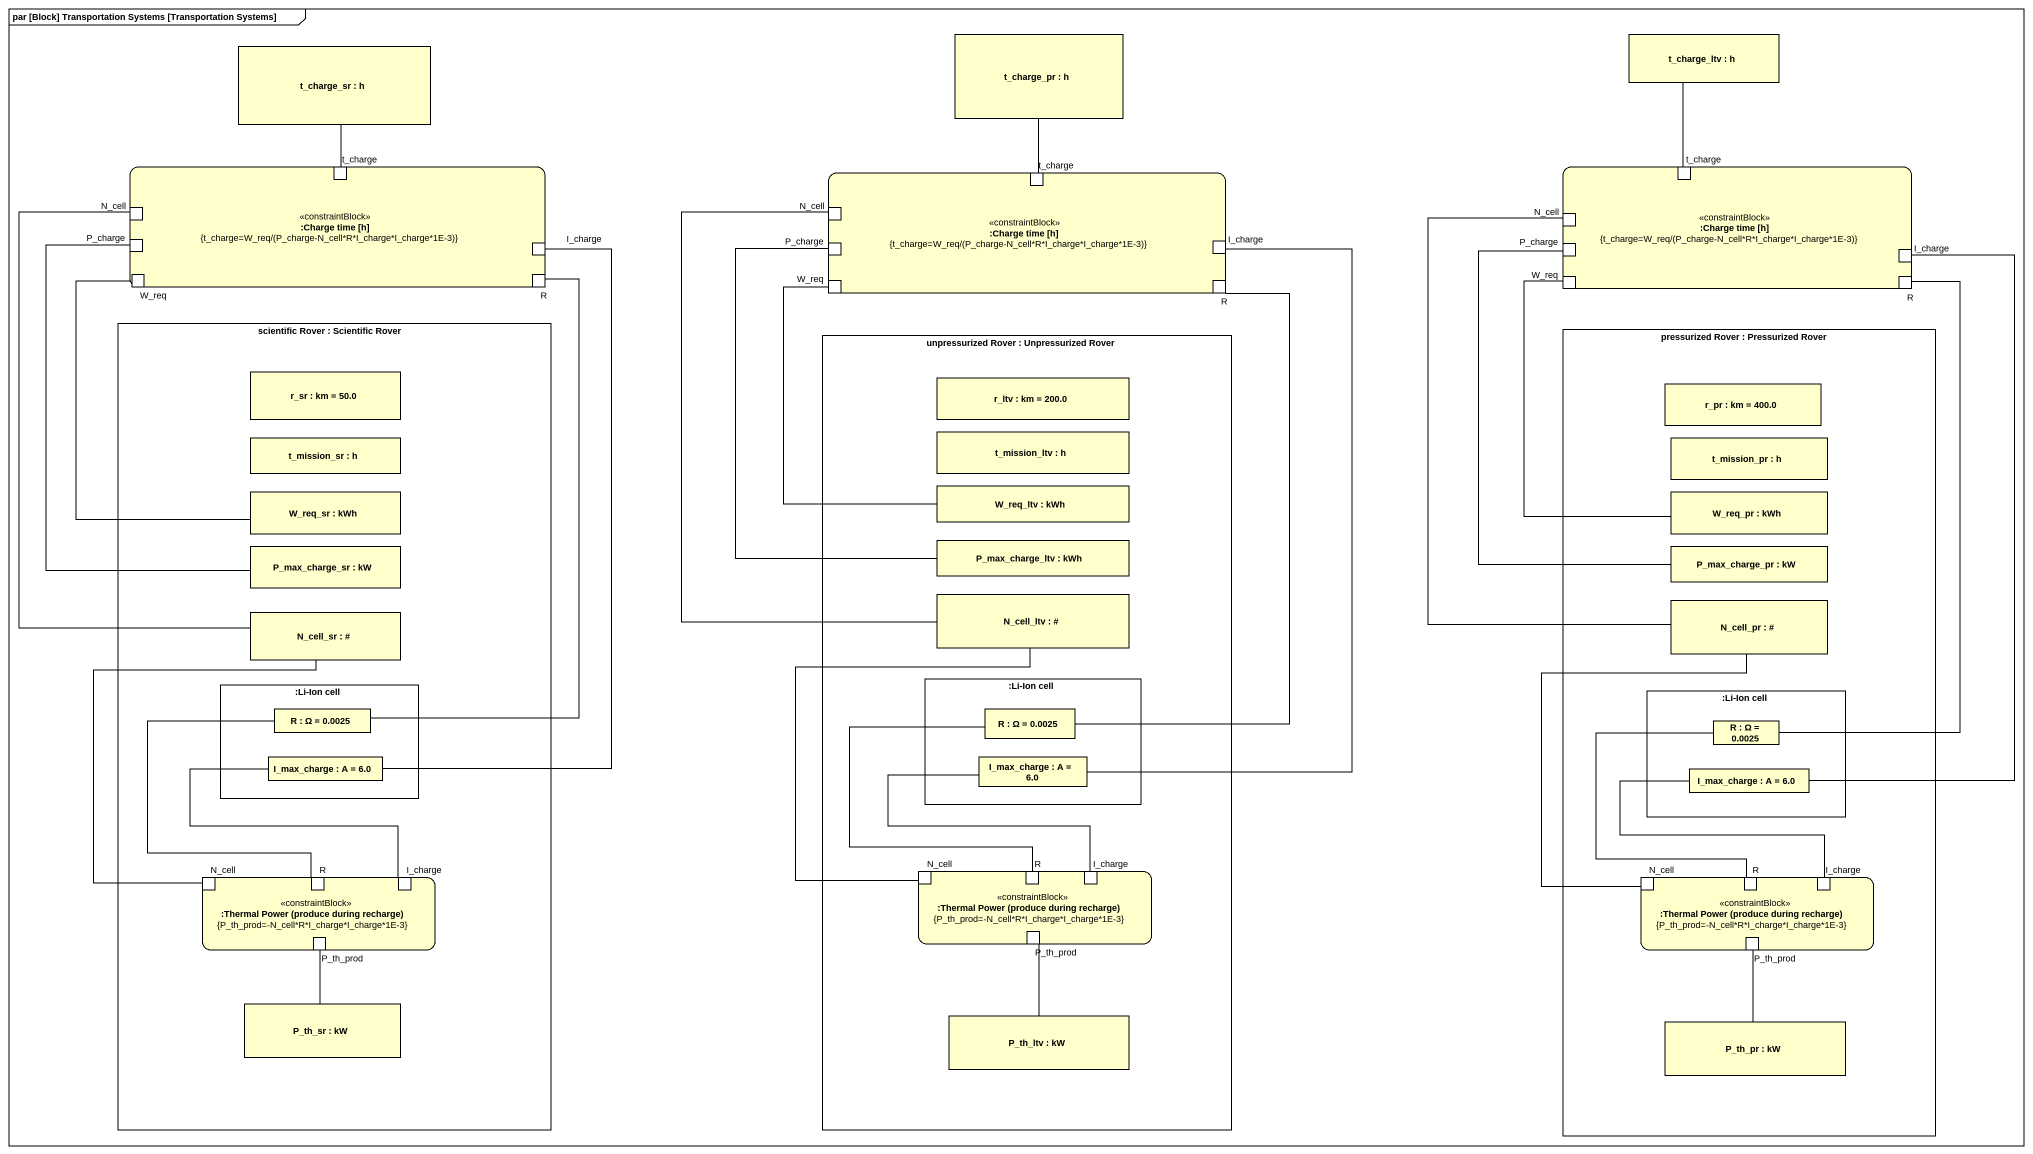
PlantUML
@startuml
mainframe par [Block] Transportation Systems [Transportation Systems]
rectangle "t_charge_sr : h" as t_charge_sr
rectangle "t_charge_pr : h" as t_charge_pr
rectangle "t_charge_ltv : h" as t_charge_ltv
rectangle ":Charge time [h]\n{t_charge=W_req/(P_charge-N_cell*R*I_charge*I_charge*1E-3)}" as Charge_time_h <<constraintBlock>> {
  port t_charge
  port P_charge
  port N_cell
  port W_req
  port R
  port I_charge
}
rectangle ":Charge time [h]\n{t_charge=W_req/(P_charge-N_cell*R*I_charge*I_charge*1E-3)}" as Charge_time_h_2 <<constraintBlock>> {
  port "t_charge" as t_charge_2
  port "N_cell" as N_cell_2
  port "P_charge" as P_charge_2
  port "I_charge" as I_charge_2
  port "W_req" as W_req_3
  port "R" as R_3
}
rectangle ":Charge time [h]\n{t_charge=W_req/(P_charge-N_cell*R*I_charge*I_charge*1E-3)}" as Charge_time_h_3 <<constraintBlock>> {
  port "t_charge" as t_charge_3
  port "N_cell" as N_cell_3
  port "P_charge" as P_charge_3
  port "W_req" as W_req_2
  port "R" as R_2
  port "I_charge" as I_charge_3
}
rectangle "scientific Rover : Scientific Rover" as scientific_Rover {
  rectangle "r_sr : km = 50.0" as r_sr
  rectangle "t_mission_sr : h" as t_mission_sr
  rectangle "W_req_sr : kWh" as W_req_sr
  rectangle "P_max_charge_sr : kW" as P_max_charge_sr
  rectangle "N_cell_sr : #" as N_cell_sr
  rectangle ":Li-Ion cell" as Li_Ion_cell {
    rectangle "R : Ω = 0.0025" as R_4
    rectangle "I_max_charge : A = 6.0" as I_max_charge
  }
  rectangle ":Thermal Power (produce during recharge)\n{P_th_prod=-N_cell*R*I_charge*I_charge*1E-3}" as Thermal_Power_produce <<constraintBlock>> {
    port "N_cell" as N_cell_4
    port "R" as R_7
    port "I_charge" as I_charge_4
    port "P_th_prod" as P_th_prod_2
  }
  rectangle "P_th_sr : kW" as P_th_sr
}
rectangle "unpressurized Rover : Unpressurized Rover" as unpressurized_Rover {
  rectangle "r_ltv : km = 200.0" as r_ltv
  rectangle "t_mission_ltv : h" as t_mission_ltv
  rectangle "W_req_ltv : kWh" as W_req_ltv
  rectangle "P_max_charge_ltv : kWh" as P_max_charge_ltv
  rectangle "N_cell_ltv : #" as N_cell_ltv
  rectangle ":Li-Ion cell" as Li_Ion_cell_2 {
    rectangle "R : Ω = 0.0025" as R_5
    rectangle "I_max_charge : A = 6.0" as I_max_charge_2
  }
  rectangle ":Thermal Power (produce during recharge)\n{P_th_prod=-N_cell*R*I_charge*I_charge*1E-3}" as Thermal_Power_produce_2 <<constraintBlock>> {
    port "N_cell" as N_cell_5
    port "R" as R_8
    port "I_charge" as I_charge_5
    port P_th_prod
  }
  rectangle "P_th_ltv : kW" as P_th_ltv
}
rectangle "pressurized Rover : Pressurized Rover" as pressurized_Rover {
  rectangle "r_pr : km = 400.0" as r_pr
  rectangle "t_mission_pr : h" as t_mission_pr
  rectangle "W_req_pr : kWh" as W_req_pr
  rectangle "P_max_charge_pr : kW" as P_max_charge_pr
  rectangle "N_cell_pr : #" as N_cell_pr
  rectangle ":Li-Ion cell" as Li_Ion_cell_3 {
    rectangle "R : Ω = 0.0025" as R_6
    rectangle "I_max_charge : A = 6.0" as I_max_charge_3
  }
  rectangle ":Thermal Power (produce during recharge)\n{P_th_prod=-N_cell*R*I_charge*I_charge*1E-3}" as Thermal_Power_produce_3 <<constraintBlock>> {
    port "N_cell" as N_cell_6
    port "R" as R_9
    port "I_charge" as I_charge_6
    port "P_th_prod" as P_th_prod_3
  }
  rectangle "P_th_pr : kW" as P_th_pr
}
t_charge_sr -- t_charge
t_charge_2 -up- t_charge_pr
t_charge_3 -up- t_charge_ltv
P_charge -- P_max_charge_sr
N_cell -- N_cell_sr
N_cell_2 -- N_cell_ltv
N_cell_3 -- N_cell_pr
W_req -- W_req_sr
R -- R_4
I_charge -- I_max_charge
P_charge_2 -- P_max_charge_ltv
I_charge_2 -- I_max_charge_2
P_charge_3 -- P_max_charge_pr
W_req_2 -- W_req_pr
R_2 -- R_6
I_charge_3 -- I_max_charge_3
W_req_3 -- W_req_ltv
R_3 -- R_5
N_cell_4 -up- N_cell_sr
R_7 -up- R_4
I_charge_4 -up- I_max_charge
N_cell_5 -up- N_cell_ltv
R_8 -up- R_5
I_charge_5 -up- I_max_charge_2
N_cell_6 -up- N_cell_pr
R_9 -up- R_6
I_charge_6 -up- I_max_charge_3
P_th_prod -- P_th_ltv
P_th_prod_2 -- P_th_sr
P_th_prod_3 -- P_th_pr
@enduml
